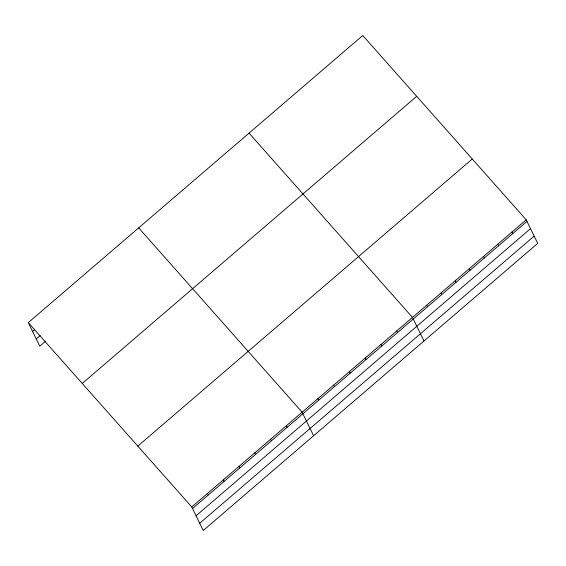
<?xml version="1.0" encoding="UTF-8"?>
<svg xmlns="http://www.w3.org/2000/svg" width="566" height="566" viewBox="0 0 566 566"><rect width="100%" height="100%" fill="white"/><g stroke="black" fill="none" stroke-linecap="round" stroke-linejoin="round"><path stroke-width="0.85" d="M28.3 322.627L362.756 35.495L526.203 219.806L537.7 243.373L203.244 530.505L191.747 506.938L28.3 322.627L39.797 346.194L45.704 341.114M32.609 331.464L34.583 329.773M36.259 338.942L40.2 335.553M82.24 383.451L416.696 96.319M137.814 446.114L472.27 158.982M191.747 506.938L526.203 219.806M192.525 508.523L526.981 221.391M196.062 515.782L530.519 228.643M199.706 523.253L534.163 236.121M249.04 133.116L412.487 317.434L423.984 341.001M138.67 227.872L302.117 412.19L313.614 435.756M511.989 232.01L512.761 233.595M497.776 244.215L498.547 245.8M483.562 256.419L484.333 258.004M469.348 268.617L470.12 270.201M455.135 280.821L455.906 282.406M440.921 293.025L441.692 294.61M426.707 305.23L427.479 306.814M396.724 330.969L397.495 332.553M380.953 344.503L381.732 346.088M365.19 358.045L365.961 359.629M349.42 371.579L350.191 373.164M333.657 385.113L334.428 386.698M317.887 398.648L318.658 400.233M286.354 425.724L287.125 427.309M270.583 439.258L271.355 440.843M254.82 452.793L255.591 454.378M239.05 466.334L239.821 467.919M223.28 479.869L224.058 481.454M207.517 493.403L208.288 494.988"/></g></svg>
